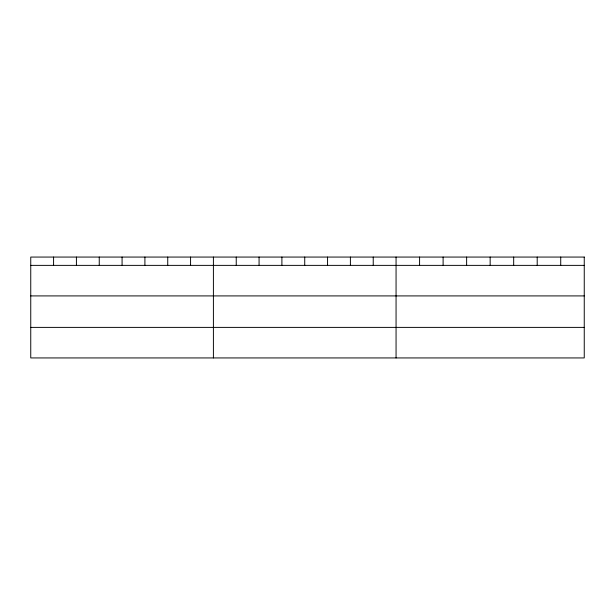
<?xml version="1.0" encoding="UTF-8"?>
<svg xmlns="http://www.w3.org/2000/svg" width="615" height="615" viewBox="0 0 615 615"><rect width="100%" height="100%" fill="white"/><g stroke="black" fill="none" stroke-linecap="round" stroke-linejoin="round"><path stroke-width="0.92" d="M30.75 265.373L584.25 265.373M30.75 295.915L584.25 295.915M30.75 327.388L584.25 327.388M560.726 257.062L560.726 265.373M537.202 257.062L537.202 265.373M513.679 257.062L513.679 265.373M490.155 257.062L490.155 265.373M466.631 257.062L466.631 265.373M443.108 257.062L443.108 265.373M419.584 257.062L419.584 265.373M396.06 257.062L396.06 357.938M373.228 257.062L373.228 265.373M350.396 257.062L350.396 265.373M327.564 257.062L327.564 265.373M304.733 257.062L304.733 265.373M281.901 257.062L281.901 265.373M259.069 257.062L259.069 265.373M236.237 257.062L236.237 265.373M213.405 257.062L213.405 357.938M190.573 257.062L190.573 265.373M167.741 257.062L167.741 265.373M144.909 257.062L144.909 265.373M122.078 257.062L122.078 265.373M99.246 257.062L99.246 265.373M76.414 257.062L76.414 265.373M53.582 257.062L53.582 265.373M584.25 257.062L30.75 257.062L30.75 357.938L584.25 357.938L584.25 257.062"/></g></svg>
